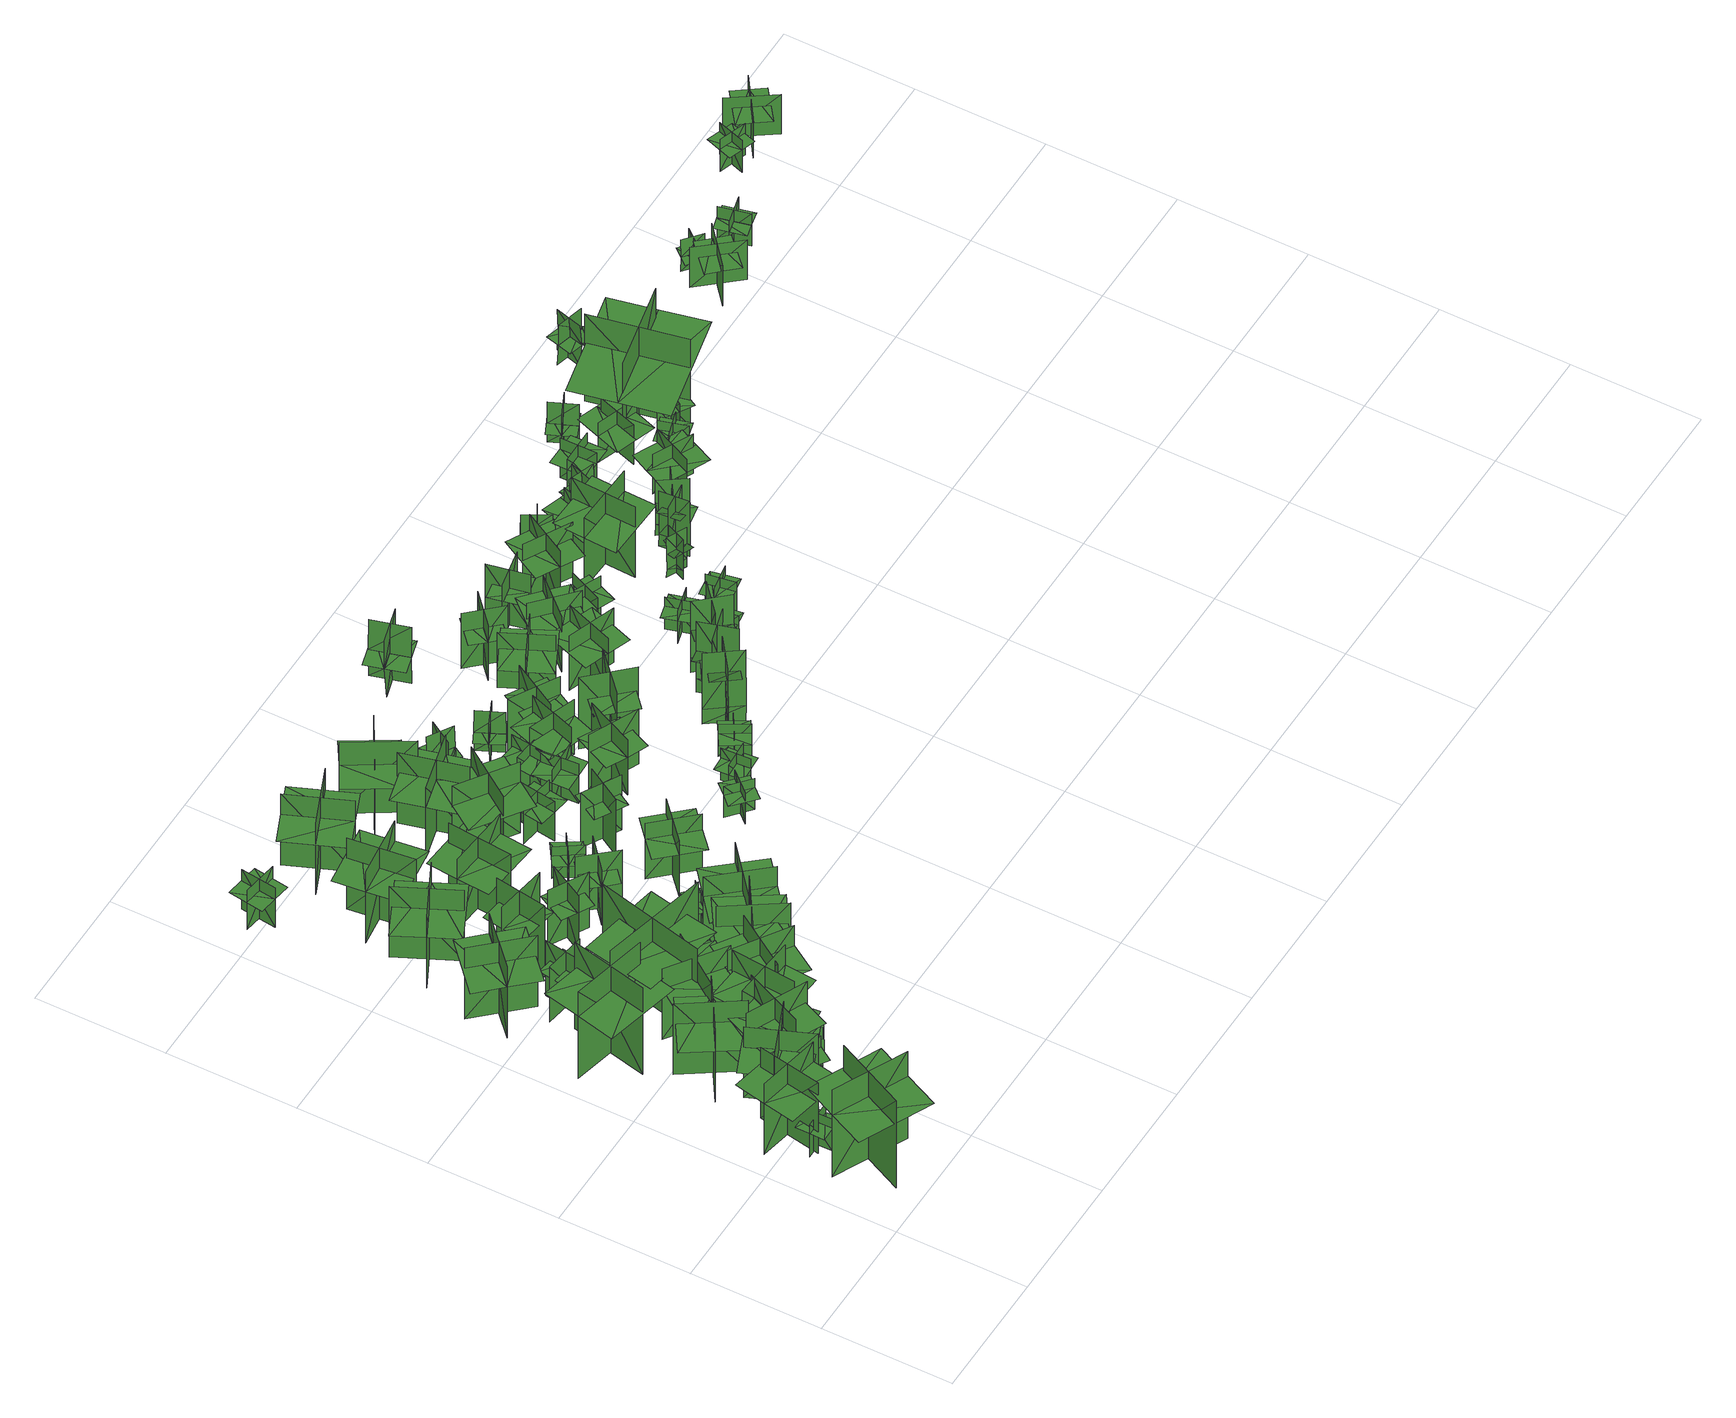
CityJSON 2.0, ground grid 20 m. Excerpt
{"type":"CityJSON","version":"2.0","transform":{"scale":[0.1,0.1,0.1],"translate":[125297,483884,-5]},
"CityObjects":{
"tree1":{"type":"SolitaryVegetationObject","geometry":[{"type":"MultiSurface","lod":"1","boundaries":[[[0,1,2]],[[0,2,3]],[[4,5,6]],[[4,6,7]],[[8,9,10]],[[8,10,11]],[[8,11,12]],[[8,12,13]]]}]},
"tree2":{"type":"SolitaryVegetationObject","geometry":[{"type":"MultiSurface","lod":"1","boundaries":[[[14,15,16]],[[14,16,17]],[[18,19,20]],[[18,20,21]],[[22,23,24]],[[22,24,25]],[[22,25,26]],[[22,26,27]]]}]},
"tree3":{"type":"SolitaryVegetationObject","geometry":[{"type":"MultiSurface","lod":"1","boundaries":[[[28,29,30]],[[28,30,31]],[[32,33,34]],[[32,34,35]],[[36,37,38]],[[36,38,39]],[[36,39,40]],[[36,40,41]]]}]},
"tree4":{"type":"SolitaryVegetationObject","geometry":[{"type":"MultiSurface","lod":"1","boundaries":[[[42,43,44]],[[42,44,45]],[[46,47,48]],[[46,48,49]],[[50,51,52]],[[50,52,53]],[[50,53,54]],[[50,54,55]]]}]},
"tree5":{"type":"SolitaryVegetationObject","geometry":[{"type":"MultiSurface","lod":"1","boundaries":[[[56,57,58]],[[56,58,59]],[[60,61,62]],[[60,62,63]],[[64,65,66]],[[64,66,67]],[[64,67,68]],[[64,68,69]]]}]},
"tree6":{"type":"SolitaryVegetationObject","geometry":[{"type":"MultiSurface","lod":"1","boundaries":[[[70,71,72]],[[70,72,73]],[[74,75,76]],[[74,76,77]],[[78,79,80]],[[78,80,81]],[[78,81,82]],[[78,82,83]]]}]},
"tree7":{"type":"SolitaryVegetationObject","geometry":[{"type":"MultiSurface","lod":"1","boundaries":[[[84,85,86]],[[84,86,87]],[[88,89,90]],[[88,90,91]],[[92,93,94]],[[92,94,95]],[[92,95,96]],[[92,96,97]]]}]},
"tree8":{"type":"SolitaryVegetationObject","geometry":[{"type":"MultiSurface","lod":"1","boundaries":[[[98,99,100]],[[98,100,101]],[[102,103,104]],[[102,104,105]],[[106,107,108]],[[106,108,109]],[[106,109,110]],[[106,110,111]]]}]},
"tree9":{"type":"SolitaryVegetationObject","geometry":[{"type":"MultiSurface","lod":"1","boundaries":[[[112,113,114]],[[112,114,115]],[[116,117,118]],[[116,118,119]],[[120,121,122]],[[120,122,123]],[[120,123,124]],[[120,124,125]]]}]},
"tree10":{"type":"SolitaryVegetationObject","geometry":[{"type":"MultiSurface","lod":"1","boundaries":[[[126,127,128]],[[126,128,129]],[[130,131,132]],[[130,132,133]],[[134,135,136]],[[134,136,137]],[[134,137,138]],[[134,138,139]]]}]},
"tree11":{"type":"SolitaryVegetationObject","geometry":[{"type":"MultiSurface","lod":"1","boundaries":[[[140,141,142]],[[140,142,143]],[[144,145,146]],[[144,146,147]],[[148,149,150]],[[148,150,151]],[[148,151,152]],[[148,152,153]]]}]},
"tree12":{"type":"SolitaryVegetationObject","geometry":[{"type":"MultiSurface","lod":"1","boundaries":[[[154,155,156]],[[154,156,157]],[[158,159,160]],[[158,160,161]],[[162,163,164]],[[162,164,165]],[[162,165,166]],[[162,166,167]]]}]},
"tree13":{"type":"SolitaryVegetationObject","geometry":[{"type":"MultiSurface","lod":"1","boundaries":[[[168,169,170]],[[168,170,171]],[[172,173,174]],[[172,174,175]],[[176,177,178]],[[176,178,179]],[[176,179,180]],[[176,180,181]]]}]},
"tree14":{"type":"SolitaryVegetationObject","geometry":[{"type":"MultiSurface","lod":"1","boundaries":[[[182,183,184]],[[182,184,185]],[[186,187,188]],[[186,188,189]],[[190,191,192]],[[190,192,193]],[[190,193,194]],[[190,194,195]]]}]},
"tree15":{"type":"SolitaryVegetationObject","geometry":[{"type":"MultiSurface","lod":"1","boundaries":[[[196,197,198]],[[196,198,199]],[[200,201,202]],[[200,202,203]],[[204,205,206]],[[204,206,207]],[[204,207,208]],[[204,208,209]]]}]},
"tree16":{"type":"SolitaryVegetationObject","geometry":[{"type":"MultiSurface","lod":"1","boundaries":[[[210,211,212]],[[210,212,213]],[[214,215,216]],[[214,216,217]],[[218,219,220]],[[218,220,221]],[[218,221,222]],[[218,222,223]]]}]},
"tree17":{"type":"SolitaryVegetationObject","geometry":[{"type":"MultiSurface","lod":"1","boundaries":[[[224,225,226]],[[224,226,227]],[[228,229,230]],[[228,230,231]],[[232,233,234]],[[232,234,235]],[[232,235,236]],[[232,236,237]]]}]},
"tree18":{"type":"SolitaryVegetationObject","geometry":[{"type":"MultiSurface","lod":"1","boundaries":[[[238,239,240]],[[238,240,241]],[[242,243,244]],[[242,244,245]],[[246,247,248]],[[246,248,249]],[[246,249,250]],[[246,250,251]]]}]},
"tree19":{"type":"SolitaryVegetationObject","geometry":[{"type":"MultiSurface","lod":"1","boundaries":[[[252,253,254]],[[252,254,255]],[[256,257,258]],[[256,258,259]],[[260,261,262]],[[260,262,263]],[[260,263,264]],[[260,264,265]]]}]},
"tree20":{"type":"SolitaryVegetationObject","geometry":[{"type":"MultiSurface","lod":"1","boundaries":[[[266,267,268]],[[266,268,269]],[[270,271,272]],[[270,272,273]],[[274,275,276]],[[274,276,277]],[[274,277,278]],[[274,278,279]]]}]},
"tree21":{"type":"SolitaryVegetationObject","geometry":[{"type":"MultiSurface","lod":"1","boundaries":[[[280,281,282]],[[280,282,283]],[[284,285,286]],[[284,286,287]],[[288,289,290]],[[288,290,291]],[[288,291,292]],[[288,292,293]]]}]},
"tree22":{"type":"SolitaryVegetationObject","geometry":[{"type":"MultiSurface","lod":"1","boundaries":[[[294,295,296]],[[294,296,297]],[[298,299,300]],[[298,300,301]],[[302,303,304]],[[302,304,305]],[[302,305,306]],[[302,306,307]]]}]},
"tree23":{"type":"SolitaryVegetationObject","geometry":[{"type":"MultiSurface","lod":"1","boundaries":[[[308,309,310]],[[308,310,311]],[[312,313,314]],[[312,314,315]],[[316,317,318]],[[316,318,319]],[[316,319,320]],[[316,320,321]]]}]},
"tree24":{"type":"SolitaryVegetationObject","geometry":[{"type":"MultiSurface","lod":"1","boundaries":[[[322,323,324]],[[322,324,325]],[[326,327,328]],[[326,328,329]],[[330,331,332]],[[330,332,333]],[[330,333,334]],[[330,334,335]]]}]},
"tree25":{"type":"SolitaryVegetationObject","geometry":[{"type":"MultiSurface","lod":"1","boundaries":[[[336,337,338]],[[336,338,339]],[[340,341,342]],[[340,342,343]],[[344,345,346]],[[344,346,347]],[[344,347,348]],[[344,348,349]]]}]},
"tree26":{"type":"SolitaryVegetationObject","geometry":[{"type":"MultiSurface","lod":"1","boundaries":[[[350,351,352]],[[350,352,353]],[[354,355,356]],[[354,356,357]],[[358,359,360]],[[358,360,361]],[[358,361,362]],[[358,362,363]]]}]},
"tree27":{"type":"SolitaryVegetationObject","geometry":[{"type":"MultiSurface","lod":"1","boundaries":[[[364,365,366]],[[364,366,367]],[[368,369,370]],[[368,370,371]],[[372,373,374]],[[372,374,375]],[[372,375,376]],[[372,376,377]]]}]},
"tree28":{"type":"SolitaryVegetationObject","geometry":[{"type":"MultiSurface","lod":"1","boundaries":[[[378,379,380]],[[378,380,381]],[[382,383,384]],[[382,384,385]],[[386,387,388]],[[386,388,389]],[[386,389,390]],[[386,390,391]]]}]},
"tree29":{"type":"SolitaryVegetationObject","geometry":[{"type":"MultiSurface","lod":"1","boundaries":[[[392,393,394]],[[392,394,395]],[[396,397,398]],[[396,398,399]],[[400,401,402]],[[400,402,403]],[[400,403,404]],[[400,404,405]]]}]},
"tree30":{"type":"SolitaryVegetationObject","geometry":[{"type":"MultiSurface","lod":"1","boundaries":[[[406,407,408]],[[406,408,409]],[[410,411,412]],[[410,412,413]],[[414,415,416]],[[414,416,417]],[[414,417,418]],[[414,418,419]]]}]},
"tree31":{"type":"SolitaryVegetationObject","geometry":[{"type":"MultiSurface","lod":"1","boundaries":[[[420,421,422]],[[420,422,423]],[[424,425,426]],[[424,426,427]],[[428,429,430]],[[428,430,431]],[[428,431,432]],[[428,432,433]]]}]},
"tree32":{"type":"SolitaryVegetationObject","geometry":[{"type":"MultiSurface","lod":"1","boundaries":[[[434,435,436]],[[434,436,437]],[[438,439,440]],[[438,440,441]],[[442,443,444]],[[442,444,445]],[[442,445,446]],[[442,446,447]]]}]},
"tree33":{"type":"SolitaryVegetationObject","geometry":[{"type":"MultiSurface","lod":"1","boundaries":[[[448,449,450]],[[448,450,451]],[[452,453,454]],[[452,454,455]],[[456,457,458]],[[456,458,459]],[[456,459,460]],[[456,460,461]]]}]},
"tree34":{"type":"SolitaryVegetationObject","geometry":[{"type":"MultiSurface","lod":"1","boundaries":[[[462,463,464]],[[462,464,465]],[[466,467,468]],[[466,468,469]],[[470,471,472]],[[470,472,473]],[[470,473,474]],[[470,474,475]]]}]},
"tree35":{"type":"SolitaryVegetationObject","geometry":[{"type":"MultiSurface","lod":"1","boundaries":[[[476,477,478]],[[476,478,479]],[[480,481,482]],[[480,482,483]],[[484,485,486]],[[484,486,487]],[[484,487,488]],[[484,488,489]]]}]},
"tree36":{"type":"SolitaryVegetationObject","geometry":[{"type":"MultiSurface","lod":"1","boundaries":[[[490,491,492]],[[490,492,493]],[[494,495,496]],[[494,496,497]],[[498,499,500]],[[498,500,501]],[[498,501,502]],[[498,502,503]]]}]},
"tree37":{"type":"SolitaryVegetationObject","geometry":[{"type":"MultiSurface","lod":"1","boundaries":[[[504,505,506]],[[504,506,507]],[[508,509,510]],[[508,510,511]],[[512,513,509]],[[512,509,508]],[[514,515,505]],[[514,505,504]],[[504,505,516]],[[504,516,517]],[[504,518,519]],[[504,519,505]]]}]},
"tree38":{"type":"SolitaryVegetationObject","geometry":[{"type":"MultiSurface","lod":"1","boundaries":[[[520,521,522]],[[520,522,523]],[[524,525,526]],[[524,526,527]],[[528,529,530]],[[528,530,531]],[[528,531,532]],[[528,532,533]]]}]},
"tree39":{"type":"SolitaryVegetationObject","geometry":[{"type":"MultiSurface","lod":"1","boundaries":[[[534,535,536]],[[534,536,537]],[[538,539,540]],[[538,540,541]],[[542,543,539]],[[542,539,538]],[[544,545,535]],[[544,535,534]],[[534,535,546]],[[534,546,547]],[[534,548,549]],[[534,549,535]]]}]},
"tree40":{"type":"SolitaryVegetationObject","geometry":[{"type":"MultiSurface","lod":"1","boundaries":[[[550,551,552]],[[550,552,553]],[[554,555,556]],[[554,556,557]],[[558,559,560]],[[558,560,561]],[[558,561,562]],[[558,562,563]]]}]},
"tree41":{"type":"SolitaryVegetationObject","geometry":[{"type":"MultiSurface","lod":"1","boundaries":[[[564,565,566]],[[564,566,567]],[[568,569,570]],[[568,570,571]],[[572,573,574]],[[572,574,575]],[[572,575,576]],[[572,576,577]]]}]},
"tree42":{"type":"SolitaryVegetationObject","geometry":[{"type":"MultiSurface","lod":"1","boundaries":[[[578,579,580]],[[578,580,581]],[[582,583,584]],[[582,584,585]],[[586,587,588]],[[586,588,589]],[[586,589,590]],[[586,590,591]]]}]},
"tree43":{"type":"SolitaryVegetationObject","geometry":[{"type":"MultiSurface","lod":"1","boundaries":[[[592,593,594]],[[592,594,595]],[[596,597,598]],[[596,598,599]],[[600,601,602]],[[600,602,603]],[[600,603,604]],[[600,604,605]]]}]},
"tree44":{"type":"SolitaryVegetationObject","geometry":[{"type":"MultiSurface","lod":"1","boundaries":[[[606,607,608]],[[606,608,609]],[[610,611,612]],[[610,612,613]],[[614,615,611]],[[614,611,610]],[[616,617,607]],[[616,607,606]],[[606,607,618]],[[606,618,619]],[[606,620,621]],[[606,621,607]]]}]},
"tree45":{"type":"SolitaryVegetationObject","geometry":[{"type":"MultiSurface","lod":"1","boundaries":[[[622,623,624]],[[622,624,625]],[[626,627,628]],[[626,628,629]],[[630,631,632]],[[630,632,633]],[[630,633,634]],[[630,634,635]]]}]},
"tree46":{"type":"SolitaryVegetationObject","geometry":[{"type":"MultiSurface","lod":"1","boundaries":[[[636,637,638]],[[636,638,639]],[[640,641,642]],[[640,642,643]],[[644,645,646]],[[644,646,647]],[[644,647,648]],[[644,648,649]]]}]},
"tree47":{"type":"SolitaryVegetationObject","geometry":[{"type":"MultiSurface","lod":"1","boundaries":[[[650,651,652]],[[650,652,653]],[[654,655,656]],[[654,656,657]],[[658,659,660]],[[658,660,661]],[[658,661,662]],[[658,662,663]]]}]},
"tree48":{"type":"SolitaryVegetationObject","geometry":[{"type":"MultiSurface","lod":"1","boundaries":[[[664,665,666]],[[664,666,667]],[[668,669,670]],[[668,670,671]],[[672,673,674]],[[672,674,675]],[[672,675,676]],[[672,676,677]]]}]},
"tree49":{"type":"SolitaryVegetationObject","geometry":[{"type":"MultiSurface","lod":"1","boundaries":[[[678,679,680]],[[678,680,681]],[[682,683,684]],[[682,684,685]],[[686,687,683]],[[686,683,682]],[[688,689,679]],[[688,679,678]],[[678,679,690]],[[678,690,691]],[[678,692,693]],[[678,693,679]]]}]},
"tree50":{"type":"SolitaryVegetationObject","geometry":[{"type":"MultiSurface","lod":"1","boundaries":[[[694,695,696]],[[694,696,697]],[[698,699,700]],[[698,700,701]],[[702,703,699]],[[702,699,698]],[[704,705,695]],[[704,695,694]],[[706,707,708]],[[706,708,709]],[[710,711,712]],[[710,712,713]]]}]},
"tree51":{"type":"SolitaryVegetationObject","geometry":[{"type":"MultiSurface","lod":"1","boundaries":[[[714,715,716]],[[714,716,717]],[[718,719,720]],[[718,720,721]],[[722,723,724]],[[722,724,725]],[[722,725,726]],[[722,726,727]]]}]},
"tree52":{"type":"SolitaryVegetationObject","geometry":[{"type":"MultiSurface","lod":"1","boundaries":[[[728,729,730]],[[728,730,731]],[[732,733,734]],[[732,734,735]],[[736,737,733]],[[736,733,732]],[[738,739,729]],[[738,729,728]],[[740,741,742]],[[740,742,743]],[[744,745,746]],[[744,746,747]]]}]},
"tree53":{"type":"SolitaryVegetationObject","geometry":[{"type":"MultiSurface","lod":"1","boundaries":[[[748,749,750]],[[748,750,751]],[[752,753,754]],[[752,754,755]],[[756,757,758]],[[756,758,759]],[[756,759,760]],[[756,760,761]]]}]},
"tree54":{"type":"SolitaryVegetationObject","geometry":[{"type":"MultiSurface","lod":"1","boundaries":[[[762,763,764]],[[762,764,765]],[[766,767,768]],[[766,768,769]],[[770,771,772]],[[770,772,773]],[[770,773,774]],[[770,774,775]]]}]},
"tree55":{"type":"SolitaryVegetationObject","geometry":[{"type":"MultiSurface","lod":"1","boundaries":[[[776,777,778]],[[776,778,779]],[[780,781,782]],[[780,782,783]],[[784,785,781]],[[784,781,780]],[[786,787,777]],[[786,777,776]],[[788,789,790]],[[788,790,791]],[[792,793,794]],[[792,794,795]]]}]},
"tree56":{"type":"SolitaryVegetationObject","geometry":[{"type":"MultiSurface","lod":"1","boundaries":[[[796,797,798]],[[796,798,799]],[[800,801,802]],[[800,802,803]],[[804,805,806]],[[804,806,807]],[[804,807,808]],[[804,808,809]]]}]},
"tree57":{"type":"SolitaryVegetationObject","geometry":[{"type":"MultiSurface","lod":"1","boundaries":[[[810,811,812]],[[810,812,813]],[[814,815,816]],[[814,816,817]],[[818,819,820]],[[818,820,821]],[[818,821,822]],[[818,822,823]]]}]},
"tree58":{"type":"SolitaryVegetationObject","geometry":[{"type":"MultiSurface","lod":"1","boundaries":[[[824,825,826]],[[824,826,827]],[[828,829,830]],[[828,830,831]],[[832,833,834]],[[832,834,835]],[[832,835,836]],[[832,836,837]]]}]},
"tree59":{"type":"SolitaryVegetationObject","geometry":[{"type":"MultiSurface","lod":"1","boundaries":[[[838,839,840]],[[838,840,841]],[[842,843,844]],[[842,844,845]],[[846,847,848]],[[846,848,849]],[[846,849,850]],[[846,850,851]]]}]},
"tree60":{"type":"SolitaryVegetationObject","geometry":[{"type":"MultiSurface","lod":"1","boundaries":[[[852,853,854]],[[852,854,855]],[[856,857,858]],[[856,858,859]],[[860,861,862]],[[860,862,863]],[[860,863,864]],[[860,864,865]]]}]},
"tree61":{"type":"SolitaryVegetationObject","geometry":[{"type":"MultiSurface","lod":"1","boundaries":[[[866,867,868]],[[866,868,869]],[[870,871,872]],[[870,872,873]],[[874,875,876]],[[874,876,877]],[[874,877,878]],[[874,878,879]]]}]},
"tree62":{"type":"SolitaryVegetationObject","geometry":[{"type":"MultiSurface","lod":"1","boundaries":[[[880,881,882]],[[880,882,883]],[[884,885,886]],[[884,886,887]],[[888,889,890]],[[888,890,891]],[[888,891,892]],[[888,892,893]]]}]},
"tree63":{"type":"SolitaryVegetationObject","geometry":[{"type":"MultiSurface","lod":"1","boundaries":[[[894,895,896]],[[894,896,897]],[[898,899,900]],[[898,900,901]],[[902,903,899]],[[902,899,898]],[[904,905,895]],[[904,895,894]],[[906,907,908]],[[906,908,909]],[[910,911,912]],[[910,912,913]]]}]},
"tree64":{"type":"SolitaryVegetationObject","geometry":[{"type":"MultiSurface","lod":"1","boundaries":[[[914,915,916]],[[914,916,917]],[[918,919,920]],[[918,920,921]],[[922,923,919]],[[922,919,918]],[[924,925,915]],[[924,915,914]],[[914,915,926]],[[914,926,927]],[[914,928,929]],[[914,929,915]]]}]},
"tree65":{"type":"SolitaryVegetationObject","geometry":[{"type":"MultiSurface","lod":"1","boundaries":[[[930,931,932]],[[930,932,933]],[[934,935,936]],[[934,936,937]],[[938,939,940]],[[938,940,941]],[[938,941,942]],[[938,942,943]]]}]},
"tree66":{"type":"SolitaryVegetationObject","geometry":[{"type":"MultiSurface","lod":"1","boundaries":[[[944,945,946]],[[944,946,947]],[[948,949,950]],[[948,950,951]],[[952,953,954]],[[952,954,955]],[[952,955,956]],[[952,956,957]]]}]},
"tree67":{"type":"SolitaryVegetationObject","geometry":[{"type":"MultiSurface","lod":"1","boundaries":[[[958,959,960]],[[958,960,961]],[[962,963,964]],[[962,964,965]],[[966,967,963]],[[966,963,962]],[[968,969,959]],[[968,959,958]],[[970,971,972]],[[970,972,973]],[[974,975,976]],[[974,976,977]]]}]},
"tree68":{"type":"SolitaryVegetationObject","geometry":[{"type":"MultiSurface","lod":"1","boundaries":[[[978,979,980]],[[978,980,981]],[[982,983,984]],[[982,984,985]],[[986,987,983]],[[986,983,982]],[[988,989,979]],[[988,979,978]],[[990,991,992]],[[990,992,993]],[[994,995,996]],[[994,996,997]]]}]},
"tree69":{"type":"SolitaryVegetationObject","geometry":[{"type":"MultiSurface","lod":"1","boundaries":[[[998,999,1000]],[[998,1000,1001]],[[1002,1003,1004]],[[1002,1004,1005]],[[1006,1007,1003]],[[1006,1003,1002]],[[1008,1009,999]],[[1008,999,998]],[[998,999,1010]],[[998,1010,1011]],[[998,1012,1013]],[[998,1013,999]]]}]},
"tree70":{"type":"SolitaryVegetationObject","geometry":[{"type":"MultiSurface","lod":"1","boundaries":[[[1014,1015,1016]],[[1014,1016,1017]],[[1018,1019,1020]],[[1018,1020,1021]],[[1022,1023,1024]],[[1022,1024,1025]],[[1022,1025,1026]],[[1022,1026,1027]]]}]},
"tree71":{"type":"SolitaryVegetationObject","geometry":[{"type":"MultiSurface","lod":"1","boundaries":[[[1028,1029,1030]],[[1028,1030,1031]],[[1032,1033,1034]],[[1032,1034,1035]],[[1036,1037,1038]],[[1036,1038,1039]],[[1036,1039,1040]],[[1036,1040,1041]]]}]},
"tree72":{"type":"SolitaryVegetationObject","geometry":[{"type":"MultiSurface","lod":"1","boundaries":[[[1042,1043,1044]],[[1042,1044,1045]],[[1046,1047,1048]],[[1046,1048,1049]],[[1050,1051,1047]],[[1050,1047,1046]],[[1052,1053,1043]],[[1052,1043,1042]],[[1042,1043,1054]],[[1042,1054,1055]],[[1042,1056,1057]],[[1042,1057,1043]]]}]},
"tree73":{"type":"SolitaryVegetationObject","geometry":[{"type":"MultiSurface","lod":"1","boundaries":[[[1058,1059,1060]],[[1058,1060,1061]],[[1062,1063,1064]],[[1062,1064,1065]],[[1066,1067,1068]],[[1066,1068,1069]],[[1066,1069,1070]],[[1066,1070,1071]]]}]},
"tree74":{"type":"SolitaryVegetationObject","geometry":[{"type":"MultiSurface","lod":"1","boundaries":[[[1072,1073,1074]],[[1072,1074,1075]],[[1076,1077,1078]],[[1076,1078,1079]],[[1080,1081,1082]],[[1080,1082,1083]],[[1080,1083,1084]],[[1080,1084,1085]]]}]},
"tree75":{"type":"SolitaryVegetationObject","geometry":[{"type":"MultiSurface","lod":"1","boundaries":[[[1086,1087,1088]],[[1086,1088,1089]],[[1090,1091,1092]],[[1090,1092,1093]],[[1094,1095,1096]],[[1094,1096,1097]],[[1094,1097,1098]],[[1094,1098,1099]]]}]},
"tree76":{"type":"SolitaryVegetationObject","geometry":[{"type":"MultiSurface","lod":"1","boundaries":[[[1100,1101,1102]],[[1100,1102,1103]],[[1104,1105,1106]],[[1104,1106,1107]],[[1108,1109,1110]],[[1108,1110,1111]],[[1108,1111,1112]],[[1108,1112,1113]]]}]},
"tree77":{"type":"SolitaryVegetationObject","geometry":[{"type":"MultiSurface","lod":"1","boundaries":[[[1114,1115,1116]],[[1114,1116,1117]],[[1118,1119,1120]],[[1118,1120,1121]],[[1122,1123,1124]],[[1122,1124,1125]],[[1122,1125,1126]],[[1122,1126,1127]]]}]},
"tree78":{"type":"SolitaryVegetationObject","geometry":[{"type":"MultiSurface","lod":"1","boundaries":[[[1128,1129,1130]],[[1128,1130,1131]],[[1132,1133,1134]],[[1132,1134,1135]],[[1136,1137,1133]],[[1136,1133,1132]],[[1138,1139,1129]],[[1138,1129,1128]],[[1128,1129,1140]],[[1128,1140,1141]],[[1128,1142,1143]],[[1128,1143,1129]]]}]},
"tree79":{"type":"SolitaryVegetationObject","geometry":[{"type":"MultiSurface","lod":"1","boundaries":[[[1144,1145,1146]],[[1144,1146,1147]],[[1148,1149,1150]],[[1148,1150,1151]],[[1152,1153,1149]],[[1152,1149,1148]],[[1154,1155,1145]],[[1154,1145,1144]],[[1144,1145,1156]],[[1144,1156,1157]],[[1144,1158,1159]],[[1144,1159,1145]]]}]},
"tree80":{"type":"SolitaryVegetationObject","geometry":[{"type":"MultiSurface","lod":"1","boundaries":[[[1160,1161,1162]],[[1160,1162,1163]],[[1164,1165,1166]],[[1164,1166,1167]],[[1168,1169,1170]],[[1168,1170,1171]],[[1168,1171,1172]],[[1168,1172,1173]]]}]},
"tree81":{"type":"SolitaryVegetationObject","geometry":[{"type":"MultiSurface","lod":"1","boundaries":[[[1174,1175,1176]],[[1174,1176,1177]],[[1178,1179,1180]],[[1178,1180,1181]],[[1182,1183,1179]],[[1182,1179,1178]],[[1184,1185,1175]],[[1184,1175,1174]],[[1174,1175,1186]],[[1174,1186,1187]],[[1174,1188,1189]],[[1174,1189,1175]]]}]},
"tree82":{"type":"SolitaryVegetationObject","geometry":[{"type":"MultiSurface","lod":"1","boundaries":[[[1190,1191,1192]],[[1190,1192,1193]],[[1194,1195,1196]],[[1194,1196,1197]],[[1198,1199,1200]],[[1198,1200,1201]],[[1198,1199,1202]],[[1198,1202,1203]]]}]},
"tree83":{"type":"SolitaryVegetationObject","geometry":[{"type":"MultiSurface","lod":"1","boundaries":[[[1204,1205,1206]],[[1204,1206,1207]],[[1208,1209,1210]],[[1208,1210,1211]],[[1212,1213,1214]],[[1212,1214,1215]],[[1212,1215,1216]],[[1212,1216,1217]]]}]},
"tree84":{"type":"SolitaryVegetationObject","geometry":[{"type":"MultiSurface","lod":"1","boundaries":[[[1218,1219,1220]],[[1218,1220,1221]],[[1222,1223,1224]],[[1222,1224,1225]],[[1226,1227,1228]],[[1226,1228,1229]],[[1226,1229,1230]],[[1226,1230,1231]]]}]}
},
"vertices":[
[105,140,26],[53,30,26],[53,30,196],[105,140,196],[28,113,26],[138,61,26],[138,61,196],[28,113,196],[28,113,148],[2,58,148],[112,6,148],[138,61,148],[164,116,148],[54,168,148],
[65,135,31],[64,179,31],[64,179,93],[65,135,93],[85,156,31],[41,155,31],[41,155,93],[85,156,93],[85,156,76],[85,178,76],[41,177,76],[41,155,76],[41,133,76],[86,134,76],
[67,245,34],[49,147,34],[49,147,172],[67,245,172],[12,208,34],[110,189,34],[110,189,172],[12,208,172],[12,208,134],[3,159,134],[101,140,134],[110,189,134],[119,238,134],[22,257,134],
[87,282,35],[125,190,35],[125,190,173],[87,282,173],[61,221,35],[153,259,35],[153,259,173],[61,221,173],[61,221,134],[80,175,134],[172,213,134],[153,259,134],[134,305,134],[42,267,134],
[135,303,30],[81,386,30],[81,386,168],[135,303,168],[149,367,30],[65,313,30],[65,313,168],[149,367,168],[149,367,129],[122,409,129],[38,355,129],[65,313,129],[92,272,129],[176,326,129],
[137,207,34],[168,253,34],[168,253,111],[137,207,111],[173,214,34],[127,244,34],[127,244,111],[173,214,111],[173,214,90],[188,237,90],[142,267,90],[127,244,90],[112,221,90],[158,191,90],
[69,426,20],[96,545,20],[96,545,189],[69,426,189],[138,469,20],[20,496,20],[20,496,189],[138,469,189],[138,469,142],[152,528,142],[33,555,142],[20,496,142],[6,437,142],[125,410,142],
[108,290,36],[198,249,36],[198,249,175],[108,290,175],[131,228,36],[172,319,36],[172,319,175],[131,228,175],[131,228,136],[176,207,136],[217,298,136],[172,319,136],[126,339,136],[85,248,136],
[188,219,34],[160,267,34],[160,267,111],[188,219,111],[197,255,34],[149,227,34],[149,227,111],[197,255,111],[197,255,89],[184,279,89],[136,251,89],[149,227,89],[163,203,89],[211,231,89],
[43,683,14],[111,610,14],[111,610,153],[43,683,153],[41,617,14],[113,685,14],[113,685,153],[41,617,153],[41,617,114],[75,580,114],[147,649,114],[113,685,114],[79,721,114],[6,653,114],
[202,244,35],[196,299,35],[196,299,112],[202,244,112],[225,272,35],[170,266,35],[170,266,112],[225,272,112],[225,272,90],[222,300,90],[167,294,90],[170,266,90],[173,239,90],[228,245,90],
[190,264,36],[198,363,36],[198,363,175],[190,264,175],[241,307,36],[141,315,36],[141,315,175],[241,307,175],[241,307,136],[245,357,136],[145,364,136],[141,315,136],[138,265,136],[237,257,136],
[196,441,28],[138,361,28],[138,361,166],[196,441,166],[130,431,28],[211,373,28],[211,373,166],[130,431,166],[130,431,127],[101,391,127],[182,333,127],[211,373,127],[240,413,127],[160,472,127],
[121,546,17],[131,609,17],[131,609,125],[121,546,125],[155,571,17],[155,571,125],[92,581,125],[92,581,17],[153,571,90],[156,598,90],[106,605,90],[102,579,90],[98,553,90],[149,545,90],
[102,494,22],[268,455,22],[268,455,193],[102,494,193],[162,396,22],[162,396,193],[202,563,193],[202,563,22],[116,490,148],[105,434,148],[237,409,148],[247,465,148],[258,521,148],[127,546,148],
[265,384,30],[211,301,30],[211,301,168],[265,384,168],[200,371,30],[283,317,30],[283,317,168],[200,371,168],[200,371,129],[173,329,129],[256,275,129],[283,317,129],[310,359,129],[227,413,129],
[135,736,12],[92,826,12],[92,826,150],[135,736,150],[157,799,12],[68,755,12],[68,755,150],[157,799,150],[157,799,111],[136,843,111],[46,800,111],[68,755,111],[89,711,111],[179,754,111],
[175,709,12],[163,629,12],[163,629,151],[175,709,151],[132,677,12],[132,677,151],[212,665,151],[212,665,12],[135,677,107],[130,643,107],[194,633,107],[199,667,107],[204,701,107],[140,710,107],
[44,1015,9],[98,1007,9],[98,1007,86],[44,1015,86],[66,985,9],[73,1040,9],[73,1040,86],[66,985,86],[66,985,64],[93,981,64],[101,1036,64],[73,1040,64],[46,1044,64],[38,989,64],
[283,447,25],[251,477,25],[251,477,87],[283,447,87],[282,476,25],[252,444,25],[252,444,87],[282,476,87],[282,476,69],[266,491,69],[236,459,69],[252,444,69],[268,429,69],[298,461,69],
[263,425,28],[317,342,28],[317,342,166],[263,425,166],[249,360,28],[332,414,28],[332,414,166],[249,360,166],[249,360,127],[276,319,127],[359,373,127],[332,414,127],[305,456,127],[222,402,127],
[142,919,9],[154,820,9],[154,820,148],[142,919,148],[101,867,9],[200,879,9],[200,879,148],[101,867,148],[101,867,109],[107,817,109],[206,830,109],[200,879,109],[194,929,109],[95,916,109],
[213,653,13],[269,622,13],[269,622,121],[213,653,121],[225,613,13],[225,613,121],[255,668,121],[255,668,13],[226,615,86],[249,602,86],[274,646,86],[251,659,86],[227,672,86],[203,627,86],
[286,544,18],[280,500,18],[280,500,80],[286,544,80],[262,527,18],[306,521,18],[306,521,80],[262,527,80],[262,527,63],[259,505,63],[303,499,63],[306,521,63],[309,543,63],[265,549,63],
[227,812,16],[219,713,16],[219,713,154],[227,812,154],[176,770,16],[275,761,16],[275,761,154],[176,770,154],[176,770,116],[172,720,116],[271,711,116],[275,761,116],[280,811,116],[180,819,116],
[303,398,24],[379,462,24],[379,462,162],[303,398,162],[369,392,24],[304,468,24],[304,468,162],[369,392,162],[369,392,124],[407,424,124],[343,500,124],[304,468,124],[266,436,124],[331,360,124],
[144,968,9],[236,1006,9],[236,1006,148],[144,968,148],[205,942,9],[167,1034,9],[167,1034,148],[205,942,148],[205,942,109],[251,961,109],[213,1053,109],[167,1034,109],[121,1015,109],[159,923,109],
[325,506,22],[359,477,22],[359,477,83],[325,506,83],[327,477,22],[356,510,22],[356,510,83],[327,477,83],[327,477,66],[344,462,66],[373,495,66],[356,510,66],[340,525,66],[311,491,66],
[285,652,12],[326,604,12],[326,604,120],[285,652,120],[282,610,12],[282,610,120],[329,651,120],[329,651,12],[283,611,85],[301,591,85],[339,625,85],[322,645,85],[304,665,85],[266,631,85],
[320,708,14],[345,671,14],[345,671,76],[320,708,76],[314,679,14],[351,704,14],[351,704,76],[314,679,76],[314,679,59],[327,660,59],[363,685,59],[351,704,59],[339,722,59],[302,697,59],
[302,772,19],[359,853,19],[359,853,157],[302,772,157],[367,783,19],[285,840,19],[285,840,157],[367,783,157],[367,783,119],[396,824,119],[314,881,119],[285,840,119],[257,799,119],[339,742,119],
[328,838,17],[303,934,17],[303,934,155],[328,838,155],[362,894,17],[266,870,17],[266,870,155],[362,894,155],[362,894,117],[350,943,117],[253,918,117],[266,870,117],[278,822,117],[374,846,117],
[434,599,13],[377,546,13],[377,546,121],[434,599,121],[382,601,13],[434,544,13],[434,544,121],[382,601,121],[382,601,91],[354,575,91],[406,518,91],[434,544,91],[463,570,91],[411,627,91],
[347,995,14],[257,942,14],[257,942,153],[347,995,153],[282,1011,14],[282,1011,153],[336,922,153],[336,922,14],[282,1011,109],[244,989,109],[287,917,109],[325,940,109],[362,962,109],[319,1034,109],
[406,761,20],[351,769,20],[351,769,97],[406,761,97],[384,791,20],[376,736,20],[376,736,97],[384,791,97],[384,791,76],[357,795,76],[349,740,76],[376,736,76],[403,732,76],[411,787,76],
[442,671,14],[387,702,14],[387,702,122],[442,671,122],[431,711,14],[431,711,122],[399,656,122],[399,656,14],[430,709,87],[407,722,87],[381,678,87],[404,665,87],[427,652,87],[453,696,87],
[383,873,56],[373,914,56],[351,908,57],[362,867,57],[358,887,56],[399,898,56],[398,900,95],[357,890,95],[357,890,17],[398,900,17],[385,873,17],[374,914,17],[373,914,95],[383,873,95],[404,878,57],[394,919,57],
[424,767,19],[479,770,19],[479,770,96],[424,767,96],[451,742,19],[448,798,19],[448,798,96],[451,742,96],[451,742,74],[478,743,74],[476,799,74],[448,798,74],[421,797,74],[423,741,74],
[400,912,56],[422,948,56],[403,959,56],[381,923,56],[393,940,56],[429,918,56],[430,920,95],[394,942,95],[394,942,17],[430,920,17],[402,911,17],[424,947,17],[422,948,95],[400,912,95],[418,900,56],[440,937,56],
[518,526,32],[547,559,32],[547,559,93],[518,526,93],[547,528,32],[514,557,32],[514,557,93],[547,528,93],[547,528,76],[562,544,76],[529,574,76],[514,557,76],[499,541,76],[532,511,76],
[448,791,18],[454,846,18],[454,846,95],[448,791,95],[477,814,18],[422,819,18],[422,819,95],[477,814,95],[477,814,74],[480,841,74],[425,847,74],[422,819,74],[419,792,74],[474,786,74],
[476,741,22],[550,707,22],[550,707,130],[476,741,130],[494,692,22],[494,692,130],[528,766,130],[528,766,22],[494,692,96],[525,678,96],[552,737,96],[521,751,96],[491,766,96],[463,707,96],
[480,770,17],[505,843,17],[505,843,125],[480,770,125],[526,792,17],[453,818,17],[453,818,125],[526,792,125],[526,792,94],[539,829,94],[465,854,94],[453,818,94],[440,781,94],[513,756,94],
[454,881,57],[493,899,57],[483,919,57],[445,900,57],[463,909,57],[482,870,57],[484,872,96],[466,910,96],[466,910,18],[484,872,18],[455,879,18],[493,898,18],[493,899,96],[454,881,96],[464,861,57],[502,880,57],
[574,550,32],[571,594,32],[571,594,94],[574,550,94],[593,572,32],[549,569,32],[549,569,94],[593,572,94],[593,572,76],[592,594,76],[548,591,76],[549,569,76],[551,547,76],[595,550,76],
[502,814,17],[542,885,17],[542,885,126],[502,814,126],[552,828,17],[552,828,126],[482,868,126],[482,868,17],[552,828,92],[569,858,92],[513,890,92],[496,860,92],[479,831,92],[536,798,92],
[634,611,32],[597,588,32],[597,588,94],[634,611,94],[606,618,32],[629,580,32],[629,580,94],[606,618,94],[606,618,77],[587,606,77],[610,569,77],[629,580,77],[648,592,77],[625,630,77],
[540,735,16],[599,790,16],[599,790,156],[540,735,156],[594,733,16],[594,733,156],[539,792,156],[539,792,16],[592,735,111],[617,758,111],[572,806,111],[547,783,111],[523,760,111],[567,712,111],
[497,1065,65],[554,1081,65],[546,1110,65],[489,1094,65],[517,1101,65],[533,1044,65],[536,1045,120],[520,1102,120],[520,1102,11],[536,1045,11],[498,1062,11],[555,1078,11],[554,1081,120],[497,1065,120],[505,1036,65],[562,1052,65],
[646,665,61],[681,618,61],[680,618,170],[646,665,170],[640,622,61],[687,656,61],[686,657,170],[639,622,170],[639,622,32],[686,657,32],[646,665,32],[680,618,32],[646,665,114],[680,618,114],[704,636,125],[670,682,125],[676,624,131],[650,659,131],[632,646,137],[658,611,137],
[617,872,14],[583,942,14],[583,942,121],[617,872,121],[634,921,14],[564,887,14],[564,887,121],[634,921,121],[634,921,91],[617,956,91],[548,922,91],[564,887,91],[581,852,91],[651,886,91],
[709,644,59],[692,700,59],[693,701,169],[710,645,169],[730,683,60],[674,667,60],[674,666,169],[730,682,169],[730,682,31],[674,666,31],[710,645,31],[693,701,31],[709,645,113],[693,700,113],[664,692,123],[681,636,123],[695,693,130],[708,651,130],[729,657,136],[716,699,136],
[589,1000,14],[632,954,14],[632,954,122],[589,1000,122],[588,958,14],[588,958,122],[634,1001,122],[634,1001,14],[589,959,87],[608,940,87],[645,975,87],[626,994,87],[608,1013,87],[571,979,87],
[627,857,12],[700,831,12],[700,831,119],[627,857,119],[649,810,12],[675,883,12],[675,883,119],[649,810,119],[649,810,89],[685,797,89],[711,870,89],[675,883,89],[638,896,89],[612,823,89],
[759,681,59],[720,725,59],[721,725,169],[760,682,169],[762,725,60],[718,687,60],[718,686,169],[762,725,169],[762,725,30],[718,686,30],[760,682,30],[721,725,30],[759,682,113],[721,725,113],[698,706,123],[737,662,123],[726,719,130],[755,687,130],[772,702,136],[742,734,136],
[650,935,11],[707,883,11],[707,883,119],[650,935,119],[652,883,11],[704,941,11],[704,941,119],[652,883,119],[652,883,89],[681,857,89],[733,915,89],[704,941,89],[675,967,89],[623,909,89],
[662,979,11],[724,992,11],[724,992,119],[662,979,119],[697,956,11],[697,956,119],[684,1018,119],[684,1018,11],[697,958,84],[723,964,84],[712,1013,84],[687,1008,84],[661,1003,84],[671,953,84],
[785,736,30],[791,692,30],[791,692,92],[785,736,92],[767,713,30],[810,719,30],[810,719,92],[767,713,92],[767,713,75],[770,691,75],[813,697,75],[810,719,75],[807,741,75],[764,735,75],
[767,889,10],[716,911,10],[716,911,87],[767,889,87],[753,924,10],[731,873,10],[731,873,87],[753,924,87],[753,924,65],[728,935,65],[706,884,65],[731,873,65],[757,862,65],[779,913,65],
[763,769,24],[806,781,24],[806,781,86],[763,769,86],[789,754,24],[777,797,24],[777,797,86],[789,754,86],[789,754,69],[810,761,69],[798,803,69],[777,797,69],[755,791,69],[768,748,69],
[834,768,31],[842,724,31],[842,724,93],[834,768,93],[817,744,31],[860,752,31],[860,752,93],[817,744,93],[817,744,75],[821,722,75],[864,730,75],[860,752,75],[856,773,75],[813,766,75],
[743,994,7],[811,957,7],[811,957,115],[743,994,115],[757,945,7],[794,1013,7],[794,1013,115],[757,945,115],[757,945,84],[791,926,84],[828,994,84],[794,1013,84],[760,1031,84],[723,963,84],
[890,828,38],[860,841,38],[860,842,99],[890,828,99],[881,850,38],[868,821,38],[868,821,99],[881,850,99],[881,850,22],[868,821,22],[890,828,22],[860,842,22],[890,828,68],[860,841,68],[853,826,74],[883,813,74],[864,840,78],[886,830,78],[892,841,81],[869,851,81],
[802,1006,47],[839,1027,47],[828,1047,48],[791,1025,48],[809,1035,47],[830,998,47],[832,999,86],[811,1036,86],[811,1036,8],[832,999,8],[803,1005,8],[840,1026,8],[839,1027,86],[802,1006,86],[813,988,48],[849,1009,48],
[849,883,10],[853,983,10],[853,983,148],[849,883,148],[898,928,10],[798,932,10],[798,932,148],[898,928,148],[898,928,109],[900,978,109],[801,982,109],[798,932,109],[796,882,109],[896,878,109],
[902,969,10],[902,969,88],[838,989,88],[838,989,10],[861,949,10],[861,949,88],[881,1010,88],[881,1010,10],[858,940,63],[890,930,63],[915,1006,63],[883,1016,63],[851,1026,63],[827,950,63],
[906,879,44],[910,834,44],[909,834,129],[905,879,129],[884,853,44],[929,857,44],[929,858,129],[884,853,129],[884,853,21],[929,858,21],[905,879,21],[909,834,21],[906,879,86],[910,834,86],[933,836,94],[929,881,94],[909,840,99],[906,874,99],[889,873,104],[892,839,104],
[945,855,43],[919,892,43],[920,893,128],[945,855,128],[951,889,43],[914,863,43],[914,863,128],[951,888,128],[951,888,20],[914,863,20],[945,855,20],[920,893,20],[945,855,84],[919,893,84],[900,879,92],[926,842,92],[923,887,98],[942,860,98],[957,870,102],[937,897,102],
[910,983,47],[924,1023,47],[903,1030,47],[889,990,47],[897,1009,47],[937,996,47],[938,998,86],[898,1012,86],[898,1012,8],[938,998,8],[912,982,8],[925,1023,8],[924,1023,86],[910,983,86],[931,976,47],[944,1016,47],
[986,1035,5],[931,1034,5],[931,1034,82],[986,1035,82],[960,1061,5],[961,1006,5],[961,1006,82],[960,1061,82],[960,1061,61],[932,1061,61],[933,1005,61],[961,1006,61],[989,1006,61],[988,1061,61],
[998,890,20],[998,890,97],[1026,951,97],[1026,951,20],[983,933,20],[983,933,97],[1042,905,97],[1042,905,20],[974,937,72],[960,907,72],[1033,873,72],[1047,903,72],[1061,933,72],[989,967,72],
[992,1077,48],[1030,1095,48],[1021,1115,48],[983,1097,48],[1002,1105,48],[1019,1066,48],[1021,1067,87],[1004,1106,87],[1004,1106,9],[1021,1067,9],[992,1076,9],[1031,1093,9],[1030,1095,87],[992,1077,87],[1000,1058,48],[1039,1075,48],
[1078,952,20],[1036,939,20],[1036,939,81],[1078,952,81],[1052,966,20],[1065,924,20],[1065,924,81],[1052,966,81],[1052,966,64],[1031,960,64],[1044,917,64],[1065,924,64],[1086,930,64],[1073,973,64],
[1006,1029,8],[1006,1029,86],[1069,1007,86],[1069,1007,8],[1046,1048,8],[1046,1048,86],[1026,987,86],[1026,987,8],[1050,1057,61],[1018,1068,61],[992,992,61],[1024,982,61],[1055,971,61],[1081,1047,61],
[1116,993,19],[1094,955,19],[1094,955,80],[1116,993,80],[1088,986,19],[1126,964,19],[1126,964,80],[1088,986,80],[1088,986,63],[1077,967,63],[1115,944,63],[1126,964,63],[1137,983,63],[1099,1005,63],
[1120,954,12],[1120,954,182],[1090,1098,182],[1090,1098,12],[1038,1010,12],[1038,1010,182],[1177,1039,182],[1177,1039,12],[1017,1005,127],[1032,933,127],[1205,970,127],[1189,1042,127],[1174,1114,127],[1002,1077,127],
[1182,1092,14],[1182,1092,122],[1114,1028,122],[1114,1028,14],[1179,1029,14],[1179,1029,122],[1117,1094,122],[1117,1094,14],[1189,1019,87],[1223,1051,87],[1145,1133,87],[1111,1100,87],[1077,1068,87],[1155,987,87],
[1167,1123,48],[1144,1087,48],[1162,1075,49],[1186,1111,49],[1174,1094,48],[1138,1118,48],[1137,1115,87],[1172,1092,87],[1172,1092,10],[1137,1115,10],[1166,1124,10],[1142,1088,10],[1144,1087,87],[1167,1123,87],[1149,1135,49],[1126,1099,49],
[1173,1151,47],[1132,1162,47],[1126,1141,47],[1167,1130,47],[1148,1136,47],[1158,1177,47],[1156,1178,86],[1145,1137,86],[1145,1137,8],[1156,1178,8],[1173,1153,8],[1132,1164,8],[1132,1162,86],[1173,1151,86],[1178,1172,47],[1137,1183,47],
[1384,1072,18],[1325,1022,18],[1325,1022,96],[1384,1072,96],[1332,1076,18],[1332,1076,96],[1382,1017,96],[1382,1017,18],[1378,1068,75],[1361,1087,75],[1316,1045,75],[1334,1026,75],[1352,1007,75],[1396,1049,75],
[1357,1078,44],[1378,1104,44],[1364,1115,44],[1343,1089,44],[1353,1101,44],[1380,1080,44],[1381,1081,75],[1355,1103,75],[1355,1103,13],[1381,1081,13],[1358,1077,13],[1379,1103,13],[1378,1104,75],[1357,1078,75],[1370,1067,44],[1391,1093,44],
[1423,1086,23],[1434,1040,23],[1434,1040,85],[1423,1086,85],[1407,1059,23],[1452,1070,23],[1452,1070,85],[1407,1059,85],[1422,1086,64],[1433,1040,64],[1456,1045,64],[1445,1091,64],[1414,1035,64],[1403,1081,64],
[1532,1144,20],[1574,1130,20],[1574,1130,82],[1532,1144,82],[1545,1118,20],[1559,1160,20],[1559,1160,82],[1545,1118,82],[1545,1118,64],[1566,1111,64],[1580,1153,64],[1559,1160,64],[1538,1167,64],[1524,1125,64],
[1635,1160,25],[1571,1116,25],[1571,1116,102],[1635,1160,102],[1583,1169,25],[1583,1169,102],[1627,1105,102],[1627,1105,25],[1629,1156,82],[1614,1177,82],[1565,1140,82],[1580,1120,82],[1596,1099,82],[1644,1135,82]
]}
